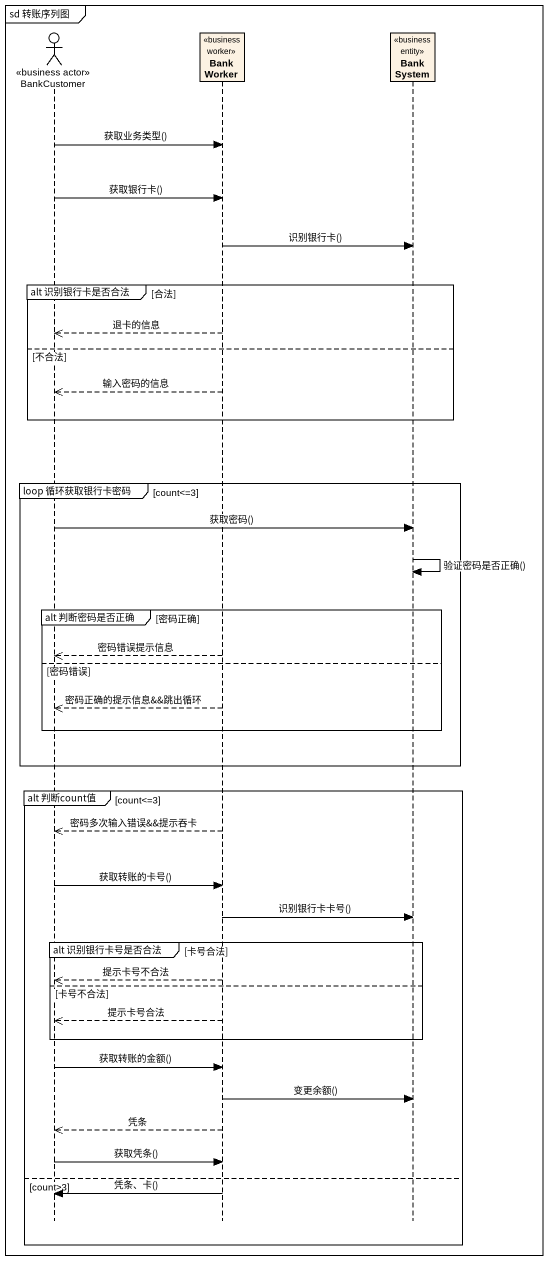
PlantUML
@startuml
mainframe sd 转账序列图
hide footbox
actor BankCustomer <<business actor>>
participant BankWorker <<business worker>>
participant BankSystem <<business entity>>

BankCustomer -> BankWorker : 获取业务类型()
BankCustomer -> BankWorker : 获取银行卡()
BankWorker -> BankSystem : 识别银行卡()
group alt 识别银行卡是否合法 [合法]
  BankWorker -->> BankCustomer : 退卡的信息
else 不合法
  BankWorker -->> BankCustomer : 输入密码的信息
end
group loop 循环获取银行卡密码 [count<=3]
  BankCustomer -> BankSystem : 获取密码()
  BankSystem -> BankSystem : 验证密码是否正确()
  group alt 判断密码是否正确 [密码正确]
    BankWorker -->> BankCustomer : 密码错误提示信息
  else 密码错误
    BankWorker -->> BankCustomer : 密码正确的提示信息&&跳出循环
  end
end
group alt 判断count值 [count<=3]
  BankWorker -->> BankCustomer : 密码多次输入错误&&提示吞卡
  BankCustomer -> BankWorker : 获取转账的卡号()
  BankWorker -> BankSystem : 识别银行卡卡号()
  group alt 识别银行卡号是否合法 [卡号合法]
    BankWorker -->> BankCustomer : 提示卡号不合法
  else 卡号不合法
    BankWorker -->> BankCustomer : 提示卡号合法
  end
  BankCustomer -> BankWorker : 获取转账的金额()
  BankWorker -> BankSystem : 变更余额()
  BankWorker -->> BankCustomer : 凭条
  BankCustomer -> BankWorker : 获取凭条()
else count>3
  BankWorker -> BankCustomer : 凭条、卡()
end
@enduml
